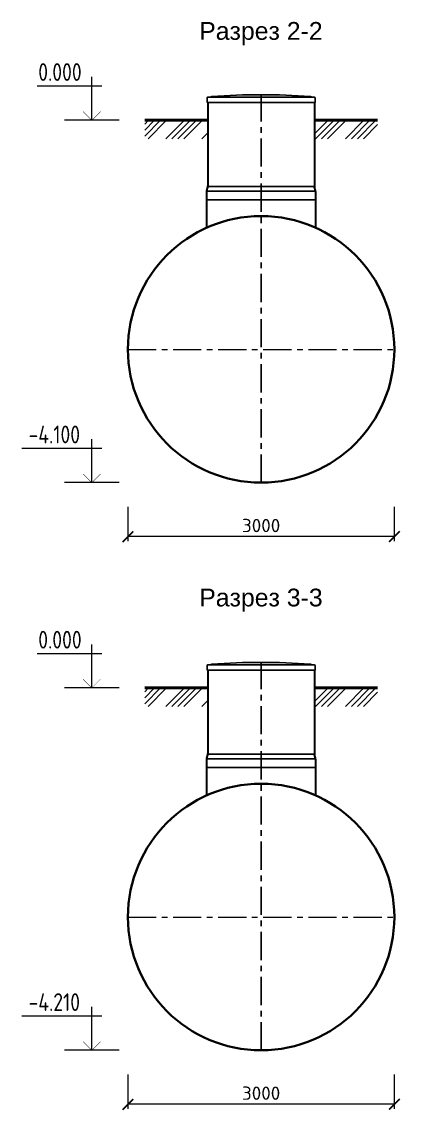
# Model space of a CAD drawing. Header units: millimetres. Extents: x 24859265 to 26550985, y 32092698 to 33532929.
# Drawn here: x 26309424 to 26313686, y 33059128 to 33071377 of the extents above; entities that cross this region are included whole.
import ezdxf

# ---------------------------------------------------------------- set-up
doc = ezdxf.new("R2010")
doc.units = ezdxf.units.MM
doc.linetypes.add('осевая', pattern=[50.8, 31.75, -6.35, 6.35, -6.35])
doc.layers.add('Системный слой', color=7, linetype='Continuous')
doc.layers.add('эколайн', color=7, linetype='Continuous', lineweight=30)
doc.styles.add('ARTEM Arial', font='simplex.shx')
doc.styles.add('ARTEM GOST', font='GOST_0.TTF')
doc.styles.get("Standard").update_dxf_attribs({"font": 'arial.ttf'})
doc.dimstyles.new('ARTEM', dxfattribs={"dimtxt": 70, "dimasz": 50, "dimexe": 35, "dimexo": 15, "dimgap": 10, "dimtad": 1, "dimdec": 0, "dimtxsty": 'ARTEM Arial', "dimcen": 2.5, "dimclrd": 7, "dimclre": 7, "dimclrt": 7, "dimadec": 0, "dimazin": 0, "dimtfac": 1, "dimtdec": 0, "dimtmove": 0, "dimatfit": 3, "dimfxl": 1, "dimlwd": 15, "dimlwe": 15, "dimarcsym": 0})

# ---------------------------------------------------------------- blocks, each defined once
blk = doc.blocks.new('_ArchTick')
at = {"color": 0, "linetype": 'ByBlock', "const_width": 0.15}
blk.add_lwpolyline([(-0.5, -0.5), (0.5, 0.5)], dxfattribs=at)
blk = doc.blocks.new('*D187')
at = {"color": 7, "lineweight": 15, "transparency": 16777216}
for p, q in [((26310619, 33065920), (26310619, 33065533)), ((26313619, 33065920), (26313619, 33065533)), ((26313619, 33065583), (26310619, 33065583))]:
    blk.add_line(p, q, dxfattribs=at)
at = {"color": 7, "lineweight": 15, "transparency": 16777216, "xscale": 120, "yscale": 120, "zscale": 120, "rotation": 180}
blk.add_blockref('_ArchTick', (26310619, 33065583), dxfattribs=at)
at = {"color": 7, "lineweight": 15, "transparency": 16777216, "xscale": 120, "yscale": 120, "zscale": 120}
blk.add_blockref('_ArchTick', (26313619, 33065583), dxfattribs=at)
at = {"color": 7, "lineweight": 20, "transparency": 16777216, "insert": (26312119, 33065708), "char_height": 150, "attachment_point": 5, "style": 'ARTEM Arial'}
blk.add_mtext('3000', dxfattribs=at)
blk = doc.blocks.new('*D188')
at = {"color": 7, "lineweight": 15, "transparency": 16777216}
for p, q in [((26310619, 33059532), (26310619, 33059145)), ((26313619, 33059532), (26313619, 33059145)), ((26313619, 33059195), (26310619, 33059195))]:
    blk.add_line(p, q, dxfattribs=at)
at = {"color": 7, "lineweight": 15, "transparency": 16777216, "xscale": 120, "yscale": 120, "zscale": 120, "rotation": 180}
blk.add_blockref('_ArchTick', (26310619, 33059195), dxfattribs=at)
at = {"color": 7, "lineweight": 15, "transparency": 16777216, "xscale": 120, "yscale": 120, "zscale": 120}
blk.add_blockref('_ArchTick', (26313619, 33059195), dxfattribs=at)
at = {"color": 7, "lineweight": 20, "transparency": 16777216, "insert": (26312119, 33059320), "char_height": 150, "attachment_point": 5, "style": 'ARTEM Arial'}
blk.add_mtext('3000', dxfattribs=at)

msp = doc.modelspace()

# ---------------------------------------------------------------- hatches: boundary and pattern name
at = {"lineweight": 20}
h = msp.add_hatch(dxfattribs=at)
h.set_pattern_fill('ANSI34', color=256, scale=15, style=0)
h.set_pattern_definition([(45, (26080982.17, 33533450), (-202.05576, 202.05576), []), (45, (26081049.52, 33533450), (-202.05576, 202.05576), []), (45, (26081116.87, 33533450), (-202.05576, 202.05576), []), (45, (26081184.22, 33533450), (-202.05576, 202.05576), [])])
h.paths.add_polyline_path([(26311519.021, 33070269.0312), (26310807.9228, 33070269.0312), (26310807.9228, 33070060.4241), (26311519.021, 33070059.9521)])
h.paths.add_polyline_path([(26313430.1193, 33070269.0312), (26312719.021, 33070269.0312), (26312719.021, 33070060.4241), (26313430.1193, 33070059.9521)])
h = msp.add_hatch(dxfattribs=at)
h.set_pattern_fill('ANSI34', color=256, scale=15, style=0)
h.set_pattern_definition([(45, (26080982.17, 33527062.04), (-202.05576, 202.05576), []), (45, (26081049.52, 33527062.04), (-202.05576, 202.05576), []), (45, (26081116.87, 33527062.04), (-202.05576, 202.05576), []), (45, (26081184.22, 33527062.04), (-202.05576, 202.05576), [])])
h.paths.add_polyline_path([(26311519.021, 33063881.0855), (26310807.9228, 33063881.0855), (26310807.9228, 33063672.4784), (26311519.021, 33063672.0064)])
h.paths.add_polyline_path([(26313430.1193, 33063881.0855), (26312719.021, 33063881.0855), (26312719.021, 33063672.4784), (26313430.1193, 33063672.0064)])

# ---------------------------------------------------------------- linework, layer by layer
at = {"color": 1, "linetype": 'осевая', "lineweight": 25, "ltscale": 10}
for p, q in [((26312119.3886, 33066190.4795), (26312119.4108, 33070556.0742)), ((26312119.3886, 33059802.5338), (26312119.4108, 33064168.1284))]:
    msp.add_line(p, q, dxfattribs=at)
at = {"lineweight": 30}
for p, q in [((26311519.021, 33070469.0312), (26311519.021, 33069529.6659)), ((26312719.021, 33070469.0312), (26312719.021, 33069529.6659)), ((26311506.3491, 33069478.9329), (26311517.693, 33069516.0952)), ((26312731.693, 33069478.9329), (26312720.3491, 33069516.0952)), ((26311505.021, 33069466.4257), (26311505.021, 33069059.2217)), ((26312733.021, 33069466.4257), (26312733.021, 33069059.2217)), ((26311519.021, 33064081.0855), (26311519.021, 33063141.7202)), ((26312719.021, 33064081.0855), (26312719.021, 33063141.7202)), ((26311505.021, 33063078.48), (26311505.021, 33062671.276)), ((26311506.3491, 33063090.9872), (26311517.693, 33063128.1494)), ((26312731.693, 33063090.9872), (26312720.3491, 33063128.1494)), ((26312733.021, 33063078.48), (26312733.021, 33062671.276))]:
    msp.add_line(p, q, dxfattribs=at)
at = {"lineweight": 40}
for p, q in [((26310807.9228, 33070269.0312), (26311519.021, 33070269.0312)), ((26313430.1193, 33070269.0312), (26312719.021, 33070269.0312)), ((26310807.9228, 33063881.0855), (26311519.021, 33063881.0855)), ((26313430.1193, 33063881.0855), (26312719.021, 33063881.0855))]:
    msp.add_line(p, q, dxfattribs=at)
at = {"lineweight": 25}
for p, q in [((26311518.6882, 33069522.8481), (26312719.3538, 33069522.8481)), ((26311505.3538, 33069472.18), (26312732.6882, 33069472.18)), ((26311505.021, 33069373.4257), (26312733.021, 33069373.4257)), ((26311518.6882, 33063134.9024), (26312719.3538, 33063134.9024)), ((26311505.3538, 33063084.2342), (26312732.6882, 33063084.2342)), ((26311505.021, 33062985.48), (26312733.021, 33062985.48))]:
    msp.add_line(p, q, dxfattribs=at)
at = {"color": 1, "linetype": 'осевая', "lineweight": 15, "ltscale": 10}
for p, q in [((26310619.3886, 33067690.4795), (26313619.3886, 33067690.4795)), ((26310619.3886, 33061302.5338), (26313619.3886, 33061302.5338))]:
    msp.add_line(p, q, dxfattribs=at)
at = {"lineweight": 35}
for centre in [(26312119.3886, 33067690.4795), (26312119.3886, 33061302.5338)]:
    msp.add_circle(centre, 1500, dxfattribs=at)
at = {"color": 7, "lineweight": 25}
for centre, radius, start, end in [((26311541.0187, 33070542.2309), 14.8378, 270.00090244, 300.58038667), ((26311570.2184, 33070504.4773), 33.0566, 102.60850985, 130.91712828), ((26312119.021, 33062552.6557), 8003.4184, 86.01630263, 93.98369737), ((26312667.8237, 33070504.4773), 33.0566, 49.08287172, 77.39149015), ((26312697.0233, 33070542.2309), 14.8378, 239.41961333, 269.99909756), ((26311541.0187, 33064154.2852), 14.8378, 270.00090244, 300.58038667), ((26311570.2184, 33064116.5316), 33.0566, 102.60850985, 130.91712828), ((26312119.021, 33056164.71), 8003.4184, 86.01630263, 93.98369737), ((26312667.8237, 33064116.5316), 33.0566, 49.08287172, 77.39149015), ((26312697.0233, 33064154.2852), 14.8378, 239.41961333, 269.99909756)]:
    msp.add_arc(centre, radius, start, end, dxfattribs=at)
at = {"lineweight": 30}
for centre, start, end in [((26311449.021, 33069529.6659), 348.82142952, 0), ((26312789.021, 33069529.6659), 180, 191.17857048), ((26311575.021, 33069465.3622), 168.82142952, 180), ((26312663.021, 33069465.3622), 0, 11.17857048), ((26311449.021, 33063141.7202), 348.82142952, 0), ((26312789.021, 33063141.7202), 180, 191.17857048), ((26311575.021, 33063077.4165), 168.82142952, 180), ((26312663.021, 33063077.4165), 0, 11.17857048)]:
    msp.add_arc(centre, 70, start, end, dxfattribs=at)
at = {"layer": 'Системный слой', "color": 7, "lineweight": 25}
for p, q in [((26311509.6735, 33070518.4905), (26311509.6735, 33070469.0312)), ((26312719.4659, 33070527.3931), (26311518.5762, 33070527.3931)), ((26312728.3685, 33070518.4905), (26312728.3685, 33070469.0312)), ((26312728.3685, 33070469.0312), (26311509.6735, 33070469.0312)), ((26311509.6735, 33064130.5447), (26311509.6735, 33064081.0855)), ((26312719.4659, 33064139.4474), (26311518.5762, 33064139.4474)), ((26312728.3685, 33064130.5447), (26312728.3685, 33064081.0855)), ((26312728.3685, 33064081.0855), (26311509.6735, 33064081.0855))]:
    msp.add_line(p, q, dxfattribs=at)
for centre, start, end in [((26311518.5762, 33070518.4905), 90, 180), ((26312719.4659, 33070518.4905), 0, 90), ((26311518.5762, 33064130.5447), 90, 180), ((26312719.4659, 33064130.5447), 0, 90)]:
    msp.add_arc(centre, 8.9027, start, end, dxfattribs=at)
at = {"layer": 'эколайн', "lineweight": 13, "ltscale": 200}
for p, q in [((26310212.4325, 33070652.837), (26310212.4325, 33070757.5137)), ((26310212.4325, 33070652.837), (26309595.5575, 33070652.837)), ((26310326.7789, 33070652.837), (26310212.4325, 33070652.837)), ((26310212.4325, 33070269.0312), (26310212.4325, 33070652.837)), ((26310520.87, 33070269.0312), (26309903.995, 33070269.0312)), ((26310212.8001, 33066574.2853), (26309423.6456, 33066574.2853)), ((26310212.8001, 33066574.2853), (26310212.8001, 33066678.9621)), ((26310327.1465, 33066574.2853), (26310212.8001, 33066574.2853)), ((26310212.8001, 33066190.4795), (26310212.8001, 33066574.2853)), ((26310521.2376, 33066190.4795), (26309904.3626, 33066190.4795)), ((26310212.4325, 33064264.8913), (26310212.4325, 33064369.568)), ((26310212.4325, 33064264.8913), (26309595.5575, 33064264.8913)), ((26310326.7789, 33064264.8913), (26310212.4325, 33064264.8913)), ((26310212.4325, 33063881.0855), (26310212.4325, 33064264.8913)), ((26310520.87, 33063881.0855), (26309903.995, 33063881.0855)), ((26310212.8001, 33060186.3396), (26310212.8001, 33060291.0164)), ((26310212.8001, 33060186.3396), (26309423.6456, 33060186.3396)), ((26310327.1465, 33060186.3396), (26310212.8001, 33060186.3396)), ((26310212.8001, 33059802.5338), (26310212.8001, 33060186.3396)), ((26310521.2376, 33059802.5338), (26309904.3626, 33059802.5338))]:
    msp.add_line(p, q, dxfattribs=at)
at = {"layer": 'эколайн', "linetype": 'Continuous', "lineweight": 35, "ltscale": 200, "const_width": 5}
for points in [[(26310114.2003, 33070367.2634), (26310212.4325, 33070269.0312), (26310310.6647, 33070367.2634)], [(26310114.5679, 33066288.7117), (26310212.8001, 33066190.4795), (26310311.0323, 33066288.7117)], [(26310114.2003, 33063979.3177), (26310212.4325, 33063881.0855), (26310310.6647, 33063979.3177)], [(26310114.5679, 33059900.766), (26310212.8001, 33059802.5338), (26310311.0323, 33059900.766)]]:
    msp.add_lwpolyline(points, dxfattribs=at)

# ---------------------------------------------------------------- texts
at = {"color": 7, "lineweight": 25, "char_height": 200, "attachment_point": 3}
for s, insert in [('{\\fArial|b0|i0|c204|p34;Разрез 2\\fArial|b0|i0|c0|p34;-\\fArial|b0|i0|c204|p34;2}', (26312811.7427, 33071374.0088)), ('{\\fArial|b0|i0|c204|p34;Разрез 3\\fArial|b0|i0|c0|p34;-\\fArial|b0|i0|c204|p34;3}', (26312812.1102, 33064997.8045))]:
    msp.add_mtext(s, dxfattribs=dict(at, insert=insert))
at = {"lineweight": 20, "char_height": 200, "width": 2065.897914, "attachment_point": 1, "style": 'ARTEM GOST'}
for s, insert in [('\\pi772.16;0.000', (26308837.2622, 33070911.3141)), ('\\pi732.88;-4.100', (26308767.6865, 33066832.7624)), ('\\pi772.16;0.000', (26308837.2622, 33064523.3684)), ('\\pi732.88;-4.210', (26308767.6865, 33060444.8167))]:
    msp.add_mtext(s, dxfattribs=dict(at, insert=insert))

# ---------------------------------------------------------------- dimensions: what is measured, and where the dimension line sits
at = {"lineweight": 20}
for base, p1, p2, picture, middle in [((26310619.3886, 33065582.5655), (26313619.3886, 33065934.8854), (26310619.3886, 33065934.8854), '*D187', (26312119.3886, 33065707.5655)), ((26310619.3886, 33059194.6198), (26313619.3886, 33059546.9396), (26310619.3886, 33059546.9396), '*D188', (26312119.3886, 33059319.6198))]:
    dim = msp.add_linear_dim(base=base, p1=p1, p2=p2, angle=180, dimstyle='ARTEM', override={"dimtxt": 150, "dimasz": 120, "dimexe": 50, "dimgap": 50, "dimblk1": 'ArchTick', "dimblk2": 'ArchTick', "dimsah": 1}, dxfattribs=at)
    dim.commit()
    dim.dimension.update_dxf_attribs({"geometry": picture, "text_midpoint": middle})

doc.saveas('drawing.dxf')
